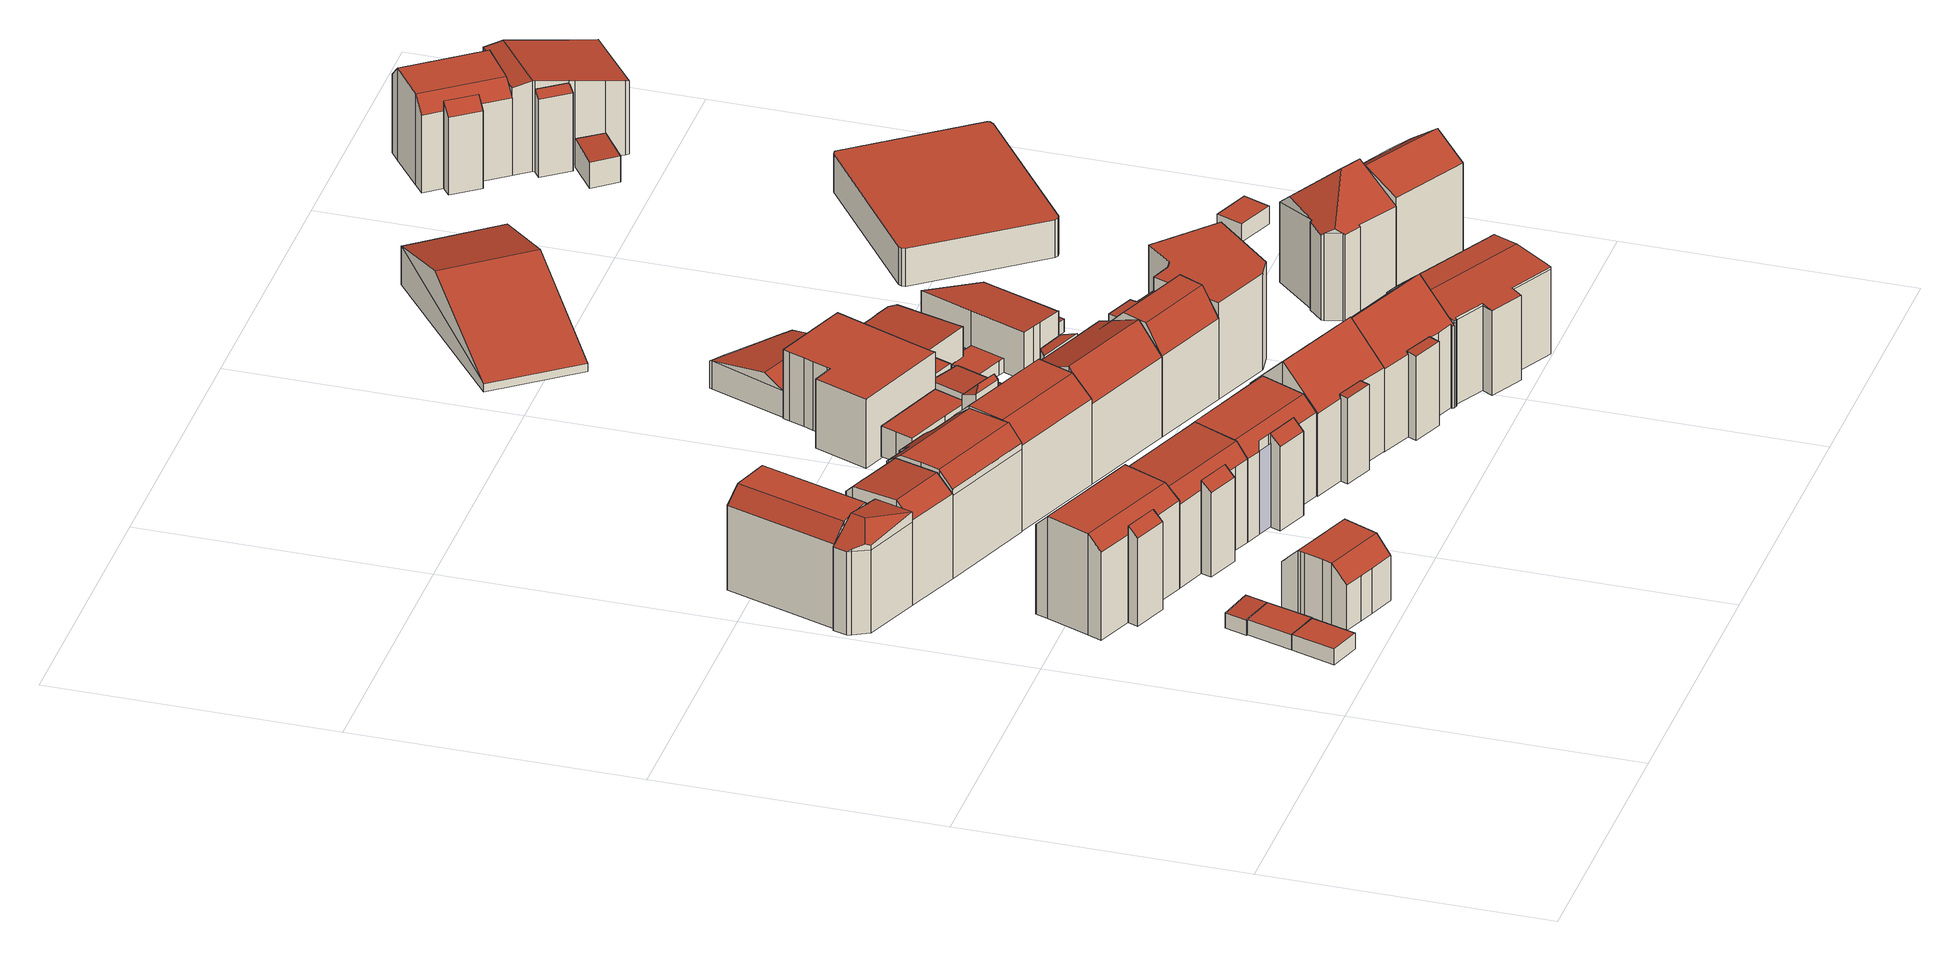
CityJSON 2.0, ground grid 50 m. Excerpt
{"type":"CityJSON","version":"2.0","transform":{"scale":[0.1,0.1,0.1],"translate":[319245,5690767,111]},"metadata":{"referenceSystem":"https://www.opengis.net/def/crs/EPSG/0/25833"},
"CityObjects":{
"building1":{"type":"Building","attributes":{"Dachtyp_tdc":"tdcPolyFlatRoof","Gemeindeschluessel":14713000,"Dachneigung":0,"QualitaetDacherkennung":80,"Geometrietyp2DReferenz":"3000","function":"31001_2463","roofType":"1000","measuredHeight":2.97},"geometry":[{"type":"MultiSurface","lod":"2","boundaries":[[[0,1,2,3]],[[1,4,5,2]],[[4,6,7,5]],[[6,8,9,7]],[[8,0,3,9]],[[8,6,4,1,0]],[[3,2,5,7,9]]],"semantics":{"surfaces":[{"type":"WallSurface"},{"type":"RoofSurface"},{"type":"GroundSurface"}],"values":[0,0,0,0,0,1,2]}}]},
"building2":{"type":"Building","attributes":{"Dachtyp_tdc":"tdcPolyFlatRoof","Gemeindeschluessel":14713000,"Dachneigung":2.7,"QualitaetDacherkennung":81,"Geometrietyp2DReferenz":"3000","function":"31001_2463","roofType":"2100","measuredHeight":3.07},"geometry":[{"type":"MultiSurface","lod":"2","boundaries":[[[10,11,12,13]],[[11,14,7,12]],[[14,15,5,7]],[[15,10,13,5]],[[15,14,11,10]],[[13,12,7,5]]],"semantics":{"surfaces":[{"type":"WallSurface"},{"type":"RoofSurface"},{"type":"GroundSurface"}],"values":[0,0,0,0,1,2]}}]},
"building3":{"type":"Building","attributes":{"Dachtyp_tdc":"tdcPolyFlatRoof","Gemeindeschluessel":14713000,"Dachneigung":4.13,"QualitaetDacherkennung":65,"Geometrietyp2DReferenz":"3000","function":"31001_2463","roofType":"2100","measuredHeight":3.17},"geometry":[{"type":"MultiSurface","lod":"2","boundaries":[[[11,16,17,18]],[[16,19,20,17]],[[19,21,22,20]],[[21,11,18,22]],[[21,19,16,11]],[[18,17,20,22]]],"semantics":{"surfaces":[{"type":"WallSurface"},{"type":"RoofSurface"},{"type":"GroundSurface"}],"values":[0,0,0,0,1,2]}}]},
"building4":{"type":"Building","attributes":{"Dachtyp_tdc":"tdcCutGableRoof","Gemeindeschluessel":14713000,"Dachneigung":1.66,"QualitaetDacherkennung":71,"Geometrietyp2DReferenz":"3000","function":"31001_9998","roofType":"9999","measuredHeight":11.65},"geometry":[{"type":"MultiSurface","lod":"2","boundaries":[[[23,24,25,26]],[[24,27,28,25]],[[27,29,30,28]],[[29,31,32,30]],[[31,33,34,32]],[[33,35,36,34]],[[35,37,38,36]],[[37,39,40,38]],[[39,41,42,40]],[[41,43,44,42]],[[43,45,46,44]],[[45,47,48,46]],[[47,49,50,48]],[[49,51,52,50]],[[51,53,54,52]],[[53,23,26,54]],[[37,35,33,31,29,27,24]],[[49,47,45,43,41,39]],[[24,23,53,51,49,39,37]],[[26,25,28,30,32,34,36,38,40,42,44,46,48,50,52,54]]],"semantics":{"surfaces":[{"type":"WallSurface"},{"type":"RoofSurface"},{"type":"GroundSurface"}],"values":[0,0,0,0,0,0,0,0,0,0,0,0,0,0,0,0,1,1,1,2]}}]},
"building5":{"type":"Building","attributes":{"Gemeindeschluessel":14713000,"Geometrietyp2DReferenz":"3000","function":"31001_9998","roofType":"9999"},"children":["building5-1","building5-2"]},
"building5-1":{"type":"BuildingPart","attributes":{"Dachtyp_tdc":"tdcPolyFlatRoof","Dachneigung":41.22,"QualitaetDacherkennung":56,"Geometrietyp2DReferenz":"3000","roofType":"2100","measuredHeight":17.89},"parents":["building5"],"geometry":[{"type":"MultiSurface","lod":"2","boundaries":[[[55,56,57,58,59]],[[56,60,61,57]],[[60,62,63,61]],[[62,64,65,66,63]],[[62,60,56,55,64]],[[66,58,57,61,63]],[[55,59,65,64]],[[59,58,66,65]]],"semantics":{"surfaces":[{"type":"WallSurface"},{"type":"RoofSurface"},{"type":"GroundSurface"},{"type":"ClosureSurface"}],"values":[0,0,0,0,1,2,0,3]}}]},
"building5-2":{"type":"BuildingPart","attributes":{"Dachtyp_tdc":"tdcCutGableRoof","Dachneigung":2.06,"QualitaetDacherkennung":86,"Geometrietyp2DReferenz":"3000","roofType":"9999","measuredHeight":18.97},"parents":["building5"],"geometry":[{"type":"MultiSurface","lod":"2","boundaries":[[[67,68,69,70]],[[68,71,72,69]],[[71,73,74,72]],[[73,75,76,74]],[[75,77,57,76]],[[77,59,58,57]],[[65,78,79,66]],[[78,80,81,79]],[[80,82,83,81]],[[82,67,70,83]],[[71,68,67,82]],[[80,78,65,59,77,75,73]],[[82,80,73,71]],[[70,69,72,74,76,57,58,66,79,81,83]],[[66,58,59,65]]],"semantics":{"surfaces":[{"type":"WallSurface"},{"type":"RoofSurface"},{"type":"GroundSurface"},{"type":"ClosureSurface"}],"values":[0,0,0,0,0,0,0,0,0,0,1,1,1,2,3]}}]},
"building6":{"type":"Building","attributes":{"Gemeindeschluessel":14713000,"Geometrietyp2DReferenz":"3000","function":"31001_9998","roofType":"9999"},"children":["building6-1","building6-2","building6-3"]},
"building6-1":{"type":"BuildingPart","attributes":{"Dachtyp_tdc":"tdcCutGableRoof","Dachneigung":0.763,"QualitaetDacherkennung":76,"Geometrietyp2DReferenz":"3000","roofType":"9999","measuredHeight":18.27},"parents":["building6"],"geometry":[{"type":"MultiSurface","lod":"2","boundaries":[[[84,85,86,87,88]],[[85,89,90,86]],[[89,91,92,90]],[[91,93,94,92]],[[93,95,96,94]],[[95,97,98,96]],[[97,99,100,98]],[[99,101,102,100]],[[101,103,104,102]],[[103,105,106,104]],[[89,85,84,107,108]],[[109,110,111,112,105,103,101,99,97,95,93,91]],[[108,113,114,109,91,89]],[[87,86,90,92,94,96,98,100,102,104,106,115,116,117,118]],[[116,115,112,111,119]],[[115,106,105,112]],[[120,110,109]],[[117,116,119,121]],[[121,119,111,110,120]],[[122,113,108]],[[114,120,109]],[[118,117,121,123]],[[123,121,120,114,113,122]],[[107,122,108]],[[118,123,88,87]],[[84,88,123,122,107]]],"semantics":{"surfaces":[{"type":"WallSurface"},{"type":"RoofSurface"},{"type":"GroundSurface"},{"type":"ClosureSurface"}],"values":[0,0,0,0,0,0,0,0,0,0,1,1,1,2,3,3,0,3,3,0,0,3,3,0,3,3]}}]},
"building6-2":{"type":"BuildingPart","attributes":{"Dachtyp_tdc":"tdcFreeFormRoof","Dachneigung":10.13,"QualitaetDacherkennung":25,"Geometrietyp2DReferenz":"3000","roofType":"5000","measuredHeight":18.63},"parents":["building6"],"geometry":[{"type":"MultiSurface","lod":"2","boundaries":[[[124,125,126,127,128]],[[129,130,131,132,87,118,117,116,133,134]],[[128,135,130,129]],[[135,136,131,130]],[[136,137,132,131]],[[137,88,87,132]],[[124,128,129,134]],[[126,138,139,127]],[[140,110,120,114,141,138,126,142,143]],[[141,113,122,107,144,137,136,145,139,138]],[[128,127,139,145,135]],[[135,145,136]],[[137,144,84,88]],[[116,117,121,119]],[[117,118,123,121]],[[118,87,88,123]],[[134,133,146,124]],[[133,116,119,146]],[[84,144,107]],[[113,141,114]],[[111,110,140]],[[121,120,110,111,119]],[[123,122,113,114,120,121]],[[88,84,107,122,123]],[[126,125,142]],[[142,125,124,146,143]],[[143,146,119,111,140]]],"semantics":{"surfaces":[{"type":"WallSurface"},{"type":"GroundSurface"},{"type":"RoofSurface"},{"type":"ClosureSurface"}],"values":[0,1,0,0,0,0,0,2,2,2,0,0,0,3,3,3,3,3,0,0,0,3,3,3,0,3,3]}}]},
"building6-3":{"type":"BuildingPart","attributes":{"Dachtyp_tdc":"tdcCutGableRoof","Dachneigung":2.5,"QualitaetDacherkennung":68,"Geometrietyp2DReferenz":"3000","roofType":"9999","measuredHeight":18.42},"parents":["building6"],"geometry":[{"type":"MultiSurface","lod":"2","boundaries":[[[147,125,124,134,148]],[[149,150,151,106,105]],[[150,152,153,151]],[[152,154,155,153]],[[154,156,157,155]],[[156,158,159,157]],[[158,160,161,159]],[[160,162,163,161]],[[162,147,148,163]],[[164,142,125,147,162]],[[160,158,156,154,152,150,149,165]],[[162,160,165,164]],[[148,134,133,116,115,106,151,153,155,157,159,161,163]],[[143,142,164]],[[133,134,124,146]],[[146,124,125,142,143]],[[165,112,111,140,143,164]],[[112,115,116,119,111]],[[133,146,119,116]],[[140,111,119,146,143]],[[149,105,112,165]],[[115,112,105,106]]],"semantics":{"surfaces":[{"type":"WallSurface"},{"type":"RoofSurface"},{"type":"GroundSurface"},{"type":"ClosureSurface"}],"values":[0,0,0,0,0,0,0,0,0,1,1,1,2,0,3,3,0,3,3,3,0,3]}}]},
"building7":{"type":"Building","attributes":{"Gemeindeschluessel":14713000,"Geometrietyp2DReferenz":"3000","function":"31001_9998","roofType":"9999"},"children":["building7-1","building7-2"]},
"building7-1":{"type":"BuildingPart","attributes":{"Dachtyp_tdc":"tdcPolyFlatRoof","Dachneigung":41.83,"QualitaetDacherkennung":56,"Geometrietyp2DReferenz":"3000","roofType":"2100","measuredHeight":17.26},"parents":["building7"],"geometry":[{"type":"MultiSurface","lod":"2","boundaries":[[[166,167,168,169]],[[167,170,168]],[[171,172,173,174,175]],[[172,166,169,173]],[[172,171,167,166]],[[169,168,174,173]],[[175,170,167,171]],[[175,174,168,170]]],"semantics":{"surfaces":[{"type":"WallSurface"},{"type":"RoofSurface"},{"type":"GroundSurface"},{"type":"ClosureSurface"}],"values":[0,0,0,0,1,2,0,3]}}]},
"building7-2":{"type":"BuildingPart","attributes":{"Dachtyp_tdc":"tdcCutGableRoof","Dachneigung":2.6,"QualitaetDacherkennung":75,"Geometrietyp2DReferenz":"3000","roofType":"9999","measuredHeight":18.34},"parents":["building7"],"geometry":[{"type":"MultiSurface","lod":"2","boundaries":[[[176,177,178,69]],[[177,179,180,178]],[[179,181,182,180]],[[181,183,184,182]],[[183,185,186,184]],[[185,175,174,186]],[[170,187,76,168]],[[187,188,189,76]],[[188,190,191,189]],[[190,176,69,191]],[[179,177,176,190]],[[188,187,170,175,185,183,181]],[[190,188,181,179]],[[69,178,180,182,184,186,174,168,76,189,191]],[[170,168,174,175]]],"semantics":{"surfaces":[{"type":"WallSurface"},{"type":"RoofSurface"},{"type":"GroundSurface"},{"type":"ClosureSurface"}],"values":[0,0,0,0,0,0,0,0,0,0,1,1,1,2,3]}}]},
"building8":{"type":"Building","attributes":{"Dachtyp_tdc":"tdcFreeFormRoof","Gemeindeschluessel":14713000,"Dachneigung":2.08,"QualitaetDacherkennung":80,"Geometrietyp2DReferenz":"3000","function":"31001_9998","roofType":"5000","measuredHeight":19.2},"geometry":[{"type":"MultiSurface","lod":"2","boundaries":[[[192,193,194,195]],[[193,196,159,194]],[[196,197,198,159]],[[197,199,200,198]],[[199,201,202,200]],[[201,203,204,202]],[[203,205,206,204]],[[205,207,208,206]],[[207,209,210,208]],[[209,211,148,210]],[[211,192,195,148]],[[212,213,203,201,214,215,216,217,218]],[[219,220,221,222]],[[217,223,222,221,218]],[[192,222,223,193]],[[193,223,217,216,196]],[[211,219,222,192]],[[209,220,219,211]],[[207,212,218,221,220,209]],[[196,216,215,197]],[[197,215,214,199]],[[199,214,201]],[[205,213,212,207]],[[203,213,205]],[[195,194,159,198,200,202,204,206,208,210,148]]],"semantics":{"surfaces":[{"type":"WallSurface"},{"type":"RoofSurface"},{"type":"GroundSurface"}],"values":[0,0,0,0,0,0,0,0,0,0,0,1,1,1,0,0,0,0,0,0,0,0,0,0,2]}}]},
"building9":{"type":"Building","attributes":{"Gemeindeschluessel":14713000,"Geometrietyp2DReferenz":"3000","function":"31001_9998","roofType":"9999"},"children":["building9-1","building9-2"]},
"building9-1":{"type":"BuildingPart","attributes":{"Dachtyp_tdc":"tdcCutGableRoof","Dachneigung":2.25,"QualitaetDacherkennung":79,"Geometrietyp2DReferenz":"3000","roofType":"9999","measuredHeight":18.27},"parents":["building9"],"geometry":[{"type":"MultiSurface","lod":"2","boundaries":[[[177,224,225,178]],[[224,226,227,225]],[[226,228,229,227]],[[228,230,231,229]],[[230,232,233,231]],[[232,234,235,233]],[[236,237,238]],[[237,183,184,238]],[[183,239,240,184]],[[239,241,242,240]],[[241,177,178,242]],[[226,224,177,241]],[[239,183,237,236,234,232,230,228]],[[241,239,228,226]],[[178,225,227,229,231,233,235,238,184,240,242]],[[236,238,235,234]]],"semantics":{"surfaces":[{"type":"WallSurface"},{"type":"RoofSurface"},{"type":"GroundSurface"},{"type":"ClosureSurface"}],"values":[0,0,0,0,0,0,0,0,0,0,0,1,1,1,2,3]}}]},
"building9-2":{"type":"BuildingPart","attributes":{"Dachtyp_tdc":"tdcPolyFlatRoof","Dachneigung":42.01,"QualitaetDacherkennung":53,"Geometrietyp2DReferenz":"3000","roofType":"2100","measuredHeight":17.34},"parents":["building9"],"geometry":[{"type":"MultiSurface","lod":"2","boundaries":[[[243,244,245,235,234]],[[244,246,247,245]],[[246,248,249,247]],[[248,250,238,249]],[[250,236,238]],[[248,246,244,243,250]],[[235,245,247,249,238]],[[234,236,250,243]],[[234,235,238,236]]],"semantics":{"surfaces":[{"type":"WallSurface"},{"type":"RoofSurface"},{"type":"GroundSurface"},{"type":"ClosureSurface"}],"values":[0,0,0,0,0,1,2,0,3]}}]},
"building10":{"type":"Building","attributes":{"Gemeindeschluessel":14713000,"Geometrietyp2DReferenz":"3000","function":"31001_9998","roofType":"9999"},"children":["building10-1","building10-2"]},
"building10-1":{"type":"BuildingPart","attributes":{"Dachtyp_tdc":"tdcHipAndGableRoof","Dachneigung":44.58,"QualitaetDacherkennung":36,"Geometrietyp2DReferenz":"3000","roofType":"5000","measuredHeight":17.74},"parents":["building10"],"geometry":[{"type":"MultiSurface","lod":"2","boundaries":[[[251,252,253,254,255]],[[252,256,257,253]],[[256,258,259,260,257]],[[252,251,261]],[[258,256,262]],[[251,258,262,261]],[[256,252,261,262]],[[260,254,253,257]],[[251,255,259,258]],[[255,254,260,259]]],"semantics":{"surfaces":[{"type":"WallSurface"},{"type":"RoofSurface"},{"type":"GroundSurface"},{"type":"ClosureSurface"}],"values":[0,0,0,1,0,1,1,2,0,3]}}]},
"building10-2":{"type":"BuildingPart","attributes":{"Dachtyp_tdc":"tdcCutGableRoof","Dachneigung":0.103,"QualitaetDacherkennung":85,"Geometrietyp2DReferenz":"3000","roofType":"9999","measuredHeight":19.18},"parents":["building10"],"geometry":[{"type":"MultiSurface","lod":"2","boundaries":[[[263,264,265,266]],[[264,267,268,265]],[[267,269,270,268]],[[269,271,272,270]],[[271,273,274,272]],[[273,255,254,274]],[[259,275,276,260]],[[275,277,278,276]],[[277,279,280,278]],[[279,281,282,280]],[[281,263,266,282]],[[267,264,263,281]],[[279,277,275,259,255,273,271,269]],[[281,279,269,267]],[[266,265,268,270,272,274,254,260,276,278,280,282]],[[260,254,255,259]]],"semantics":{"surfaces":[{"type":"WallSurface"},{"type":"RoofSurface"},{"type":"GroundSurface"},{"type":"ClosureSurface"}],"values":[0,0,0,0,0,0,0,0,0,0,0,1,1,1,2,3]}}]},
"building11":{"type":"Building","attributes":{"Gemeindeschluessel":14713000,"Geometrietyp2DReferenz":"3000","function":"31001_9998","roofType":"9999"},"children":["building11-1","building11-2"]},
"building11-1":{"type":"BuildingPart","attributes":{"Dachtyp_tdc":"tdcPolyFlatRoof","Dachneigung":4.27,"QualitaetDacherkennung":62,"Geometrietyp2DReferenz":"3000","roofType":"2100","measuredHeight":15.93},"parents":["building11"],"geometry":[{"type":"MultiSurface","lod":"2","boundaries":[[[283,284,285,286,287]],[[284,288,289,285]],[[288,290,291,292,289]],[[290,288,284,283,293]],[[294,286,285,289,292]],[[283,287,295,293]],[[287,286,294,295]],[[295,291,290,293]],[[295,294,292,291]]],"semantics":{"surfaces":[{"type":"WallSurface"},{"type":"RoofSurface"},{"type":"GroundSurface"},{"type":"ClosureSurface"}],"values":[0,0,0,1,2,0,3,0,3]}}]},
"building11-2":{"type":"BuildingPart","attributes":{"Dachtyp_tdc":"tdcGableRoof","Dachneigung":44.98,"QualitaetDacherkennung":72,"Geometrietyp2DReferenz":"3000","roofType":"3100","measuredHeight":22.33},"parents":["building11"],"geometry":[{"type":"MultiSurface","lod":"2","boundaries":[[[291,296,297,292]],[[296,298,231,297]],[[298,299,300,231]],[[299,301,225,300]],[[301,302,303,225]],[[302,304,305,303]],[[304,306,307,305]],[[306,308,309,307]],[[308,310,311,309]],[[310,312,313,311]],[[312,314,315,313]],[[314,316,317,315]],[[316,318,319,317]],[[318,320,321,319]],[[320,322,323,321]],[[322,287,286,323]],[[320,318,316,314,312,310,308,306,304,302,301,299]],[[299,298,296,291,295,287,322,320]],[[294,292,297,231,300,225,303,305,307,309,311,313,315,317,319,321,323,286]],[[291,292,294,295]],[[294,286,287,295]]],"semantics":{"surfaces":[{"type":"WallSurface"},{"type":"RoofSurface"},{"type":"GroundSurface"},{"type":"ClosureSurface"}],"values":[0,0,0,0,0,0,0,0,0,0,0,0,0,0,0,0,1,1,2,3,3]}}]},
"building12":{"type":"Building","attributes":{"Gemeindeschluessel":14713000,"Geometrietyp2DReferenz":"3000","function":"31001_9998","roofType":"9999"},"children":["building12-1","building12-2"]},
"building12-1":{"type":"BuildingPart","attributes":{"Dachtyp_tdc":"tdcPolyFlatRoof","Dachneigung":4.76,"QualitaetDacherkennung":65,"Geometrietyp2DReferenz":"3000","roofType":"2100","measuredHeight":17.21},"parents":["building12"],"geometry":[{"type":"MultiSurface","lod":"2","boundaries":[[[324,325,326,327]],[[325,328,326]],[[329,330,331,332,333]],[[330,324,327,331]],[[330,329,325,324]],[[327,326,332,331]],[[329,333,328,325]],[[333,332,326,328]]],"semantics":{"surfaces":[{"type":"WallSurface"},{"type":"RoofSurface"},{"type":"GroundSurface"},{"type":"ClosureSurface"}],"values":[0,0,0,0,1,2,0,3]}}]},
"building12-2":{"type":"BuildingPart","attributes":{"Dachtyp_tdc":"tdcGableRoof","Dachneigung":22.46,"QualitaetDacherkennung":47,"Geometrietyp2DReferenz":"3000","roofType":"3100","measuredHeight":20.11},"parents":["building12"],"geometry":[{"type":"MultiSurface","lod":"2","boundaries":[[[334,335,278,336]],[[335,337,338,278]],[[337,333,332,338]],[[328,339,340,326]],[[339,341,342,340]],[[341,343,344,342]],[[343,345,266,344]],[[345,334,336,266]],[[341,339,328,333,337,335,334]],[[334,345,343,341]],[[336,278,338,332,326,340,342,344,266]],[[326,332,333,328]]],"semantics":{"surfaces":[{"type":"WallSurface"},{"type":"RoofSurface"},{"type":"GroundSurface"},{"type":"ClosureSurface"}],"values":[0,0,0,0,0,0,0,0,1,1,2,3]}}]},
"building13":{"type":"Building","attributes":{"Gemeindeschluessel":14713000,"Dachneigung":90,"Dachorientierung":0,"MittlereTraufHoehe":117.64,"QualitaetDacherkennung":69,"ObjektHoehe":5.65,"BodenHoehe":111.99,"Geometrietyp2DReferenz":"3000","AbsoluteHoehe":117.64,"Dachflaeche":87.06,"function":"31001_9998","roofType":"1000","measuredHeight":5.65,"storeysAboveGround":2},"geometry":[{"type":"MultiSurface","lod":"2","boundaries":[[[346,347,348,349]],[[347,350,351,348]],[[350,352,353,351]],[[352,354,355,353]],[[354,356,357,355]],[[356,346,349,357]],[[356,354,352,350,347,346]],[[349,348,351,353,355,357]]],"semantics":{"surfaces":[{"type":"WallSurface"},{"type":"RoofSurface"},{"type":"GroundSurface"}],"values":[0,0,0,0,0,0,1,2]}}]},
"building14":{"type":"Building","attributes":{"Dachtyp_tdc":"tdcPolyFlatRoof","Gemeindeschluessel":14713000,"Dachneigung":0,"QualitaetDacherkennung":31,"Geometrietyp2DReferenz":"3000","function":"31001_9998","roofType":"1000","measuredHeight":12.69},"geometry":[{"type":"MultiSurface","lod":"2","boundaries":[[[358,359,360,361]],[[359,362,363,360]],[[362,364,365,363]],[[364,366,367,365]],[[366,368,369,367]],[[368,370,371,369]],[[370,372,373,371]],[[372,374,375,373]],[[374,376,377,375]],[[376,378,379,377]],[[378,380,381,379]],[[380,358,361,381]],[[380,378,376,374,372,370,368,366,364,362,359,358]],[[361,360,363,365,367,369,371,373,375,377,379,381]]],"semantics":{"surfaces":[{"type":"WallSurface"},{"type":"RoofSurface"},{"type":"GroundSurface"}],"values":[0,0,0,0,0,0,0,0,0,0,0,0,1,2]}}]},
"building15":{"type":"Building","attributes":{"Dachtyp_tdc":"tdcPolyFlatRoof","Gemeindeschluessel":14713000,"Dachneigung":4.13,"QualitaetDacherkennung":78,"Geometrietyp2DReferenz":"3000","function":"31001_9998","roofType":"2100","measuredHeight":6.77},"geometry":[{"type":"MultiSurface","lod":"2","boundaries":[[[382,383,384,385]],[[383,386,387,384]],[[386,388,389,387]],[[388,390,349,389]],[[390,391,392,349]],[[391,393,394,392]],[[393,395,396,394]],[[395,397,398,396]],[[397,382,385,398]],[[397,395,393,391,390,388,386,383,382]],[[385,384,387,389,349,392,394,396,398]]],"semantics":{"surfaces":[{"type":"WallSurface"},{"type":"RoofSurface"},{"type":"GroundSurface"}],"values":[0,0,0,0,0,0,0,0,0,1,2]}}]},
"building16":{"type":"Building","attributes":{"Gemeindeschluessel":14713000,"Geometrietyp2DReferenz":"3000","function":"31001_9998","roofType":"9999"},"children":["building16-1","building16-2"]},
"building16-1":{"type":"BuildingPart","attributes":{"Dachtyp_tdc":"tdcPolyFlatRoof","Dachneigung":6.54,"QualitaetDacherkennung":75,"Geometrietyp2DReferenz":"3000","roofType":"2100","measuredHeight":15.66},"parents":["building16"],"geometry":[{"type":"MultiSurface","lod":"2","boundaries":[[[399,400,401,402,403]],[[400,404,405,401]],[[404,406,407,408,405]],[[409,406,404,400,399]],[[402,401,405,408,410]],[[411,407,406,409]],[[411,410,408,407]],[[403,411,409,399]],[[403,402,410,411]]],"semantics":{"surfaces":[{"type":"WallSurface"},{"type":"RoofSurface"},{"type":"GroundSurface"},{"type":"ClosureSurface"}],"values":[0,0,0,1,2,0,3,0,3]}}]},
"building16-2":{"type":"BuildingPart","attributes":{"Dachtyp_tdc":"tdcGableRoof","Dachneigung":44,"QualitaetDacherkennung":69,"Geometrietyp2DReferenz":"3000","roofType":"3100","measuredHeight":21.89},"parents":["building16"],"geometry":[{"type":"MultiSurface","lod":"2","boundaries":[[[412,413,414,415]],[[413,403,402,414]],[[407,416,417,408]],[[416,418,419,417]],[[418,420,421,419]],[[420,422,423,421]],[[422,424,425,423]],[[424,426,427,425]],[[426,428,429,427]],[[428,412,415,429]],[[424,422,420,418]],[[418,416,407,411,403,413,412,428,426,424]],[[415,414,402,410,408,417,419,421,423,425,427,429]],[[410,402,403,411]],[[407,408,410,411]]],"semantics":{"surfaces":[{"type":"WallSurface"},{"type":"RoofSurface"},{"type":"GroundSurface"},{"type":"ClosureSurface"}],"values":[0,0,0,0,0,0,0,0,0,0,1,1,2,3,3]}}]},
"building17":{"type":"Building","attributes":{"Dachtyp_tdc":"tdcPolyFlatRoof","Gemeindeschluessel":14713000,"Dachneigung":0,"QualitaetDacherkennung":57,"Geometrietyp2DReferenz":"3000","function":"31001_9998","roofType":"1000","measuredHeight":7.26},"geometry":[{"type":"MultiSurface","lod":"2","boundaries":[[[430,431,432,433]],[[431,434,435,432]],[[434,436,437,435]],[[436,430,433,437]],[[436,434,431,430]],[[433,432,435,437]]],"semantics":{"surfaces":[{"type":"WallSurface"},{"type":"RoofSurface"},{"type":"GroundSurface"}],"values":[0,0,0,0,1,2]}}]},
"building18":{"type":"Building","attributes":{"Gemeindeschluessel":14713000,"Geometrietyp2DReferenz":"3000","function":"31001_9998","roofType":"9999"},"children":["building18-1","building18-2"]},
"building18-1":{"type":"BuildingPart","attributes":{"Dachtyp_tdc":"tdcPolyFlatRoof","Dachneigung":2.99,"QualitaetDacherkennung":50,"Geometrietyp2DReferenz":"3000","roofType":"2100","measuredHeight":15.33},"parents":["building18"],"geometry":[{"type":"MultiSurface","lod":"2","boundaries":[[[438,439,440,441]],[[439,442,443,440]],[[442,444,445,443]],[[444,446,447,445]],[[446,448,449,450,447]],[[451,438,441,452,453]],[[451,448,446,444,442,439,438]],[[441,440,443,445,447,450,452]],[[453,449,448,451]],[[452,450,449,453]]],"semantics":{"surfaces":[{"type":"WallSurface"},{"type":"RoofSurface"},{"type":"GroundSurface"},{"type":"ClosureSurface"}],"values":[0,0,0,0,0,0,1,2,0,3]}}]},
"building18-2":{"type":"BuildingPart","attributes":{"Dachtyp_tdc":"tdcCutGableRoof","Dachneigung":46.2,"QualitaetDacherkennung":68,"Geometrietyp2DReferenz":"3000","roofType":"9999","measuredHeight":20.23},"parents":["building18"],"geometry":[{"type":"MultiSurface","lod":"2","boundaries":[[[449,454,455,450]],[[454,456,344,455]],[[456,457,340,344]],[[449,453,457,458,459]],[[454,449,459,460]],[[456,454,460,461]],[[457,456,461,458]],[[460,459,458,461]],[[340,452,450,455,344]],[[452,340,457,453]],[[450,452,453,449]]],"semantics":{"surfaces":[{"type":"WallSurface"},{"type":"RoofSurface"},{"type":"GroundSurface"},{"type":"ClosureSurface"}],"values":[0,0,0,1,0,1,0,1,2,0,3]}}]},
"building19":{"type":"Building","attributes":{"Dachtyp_tdc":"tdcFreeFormRoof","Gemeindeschluessel":14713000,"Dachneigung":10.26,"QualitaetDacherkennung":34,"Geometrietyp2DReferenz":"3000","function":"31001_9998","roofType":"5000","measuredHeight":6.92},"geometry":[{"type":"MultiSurface","lod":"2","boundaries":[[[462,463,464,465]],[[463,466,467,464]],[[466,468,469,467]],[[468,470,471,469]],[[470,472,473,471]],[[472,474,475,473]],[[474,476,477,475]],[[476,478,479,477]],[[478,462,465,479]],[[480,478,476,474,472,470,468,466,481]],[[462,480,481,463]],[[462,478,480]],[[466,463,481]],[[465,464,467,469,471,473,475,477,479]]],"semantics":{"surfaces":[{"type":"WallSurface"},{"type":"RoofSurface"},{"type":"GroundSurface"}],"values":[0,0,0,0,0,0,0,0,0,1,1,0,0,2]}}]},
"building20":{"type":"Building","attributes":{"Dachtyp_tdc":"tdcPolyFlatRoof","Gemeindeschluessel":14713000,"Dachneigung":3.61,"QualitaetDacherkennung":78,"Geometrietyp2DReferenz":"3000","function":"31001_9998","roofType":"2100","measuredHeight":8.16},"geometry":[{"type":"MultiSurface","lod":"2","boundaries":[[[482,483,484,485]],[[483,486,487,484]],[[486,488,377,487]],[[488,489,375,377]],[[489,490,491,375]],[[490,492,493,491]],[[492,494,495,493]],[[494,496,497,495]],[[496,482,485,497]],[[496,494,492,490,489,488,486,483,482]],[[485,484,487,377,375,491,493,495,497]]],"semantics":{"surfaces":[{"type":"WallSurface"},{"type":"RoofSurface"},{"type":"GroundSurface"}],"values":[0,0,0,0,0,0,0,0,0,1,2]}}]},
"building21":{"type":"Building","attributes":{"Gemeindeschluessel":14713000,"Dachorientierung":0,"MittlereTraufHoehe":114.4,"ObjektHoehe":2.62,"BodenHoehe":111.78,"Geometrietyp2DReferenz":"3000","BezugspunktDach":"2000","AbsoluteHoehe":114.4,"Dachflaeche":38.36,"function":"31001_9998","measuredHeight":2.62,"storeysAboveGround":1},"geometry":[{"type":"MultiSurface","lod":"2","boundaries":[[[498,499,500,501,502,503,504,505]],[[505,504,506,507]],[[504,503,508,506]],[[503,502,509,508]],[[502,501,510,509]],[[501,500,511,510]],[[500,499,512,511]],[[499,498,513,512]],[[498,505,507,513]],[[507,506,508,509,510,511,512,513]]],"semantics":{"surfaces":[{"type":"RoofSurface"},{"type":"WallSurface"},{"type":"GroundSurface"}],"values":[0,1,1,1,1,1,1,1,1,2]}}]},
"building22":{"type":"Building","attributes":{"Dachtyp_tdc":"tdcFreeFormRoof","Gemeindeschluessel":14713000,"Dachneigung":14.89,"QualitaetDacherkennung":53,"Geometrietyp2DReferenz":"3000","function":"31001_9998","roofType":"5000","measuredHeight":18.1},"geometry":[{"type":"MultiSurface","lod":"2","boundaries":[[[514,515,516,517]],[[515,518,519,516]],[[518,520,521,519]],[[520,522,523,521]],[[522,524,525,523]],[[524,526,527,525]],[[526,528,529,527]],[[528,530,531,529]],[[530,532,533,531]],[[532,534,535,533]],[[534,536,537,535]],[[536,538,539,537]],[[538,514,517,539]],[[540,541,542,543,544,545,546,547,548,549,520,518]],[[550,551,552,553]],[[554,553,552,544,543]],[[536,554,543,542,538]],[[534,550,553,554,536]],[[532,551,550,534]],[[530,545,544,552,551,532]],[[520,549,522]],[[522,549,548,524]],[[524,548,547,526]],[[526,547,546,528]],[[528,546,545,530]],[[538,542,541,514]],[[514,541,540,515]],[[515,540,518]],[[517,516,519,521,523,525,527,529,531,533,535,537,539]]],"semantics":{"surfaces":[{"type":"WallSurface"},{"type":"RoofSurface"},{"type":"GroundSurface"}],"values":[0,0,0,0,0,0,0,0,0,0,0,0,0,1,1,1,0,0,0,0,0,0,0,0,0,0,0,0,2]}}]},
"building23":{"type":"Building","attributes":{"Gemeindeschluessel":14713000,"Dachneigung":90,"Dachorientierung":0,"MittlereTraufHoehe":114.14,"QualitaetDacherkennung":16,"ObjektHoehe":2.23,"BodenHoehe":111.91,"Geometrietyp2DReferenz":"3000","AbsoluteHoehe":114.14,"Dachflaeche":41.83,"function":"31001_9998","roofType":"1000","measuredHeight":2.23,"storeysAboveGround":1},"geometry":[{"type":"MultiSurface","lod":"2","boundaries":[[[555,556,557,558]],[[556,559,560,557]],[[559,561,562,560]],[[561,563,564,562]],[[563,555,558,564]],[[563,561,559,556,555]],[[558,557,560,562,564]]],"semantics":{"surfaces":[{"type":"WallSurface"},{"type":"RoofSurface"},{"type":"GroundSurface"}],"values":[0,0,0,0,0,1,2]}}]},
"building24":{"type":"Building","attributes":{"Dachtyp_tdc":"tdcPolyFlatRoof","Gemeindeschluessel":14713000,"Dachneigung":0,"QualitaetDacherkennung":52,"Geometrietyp2DReferenz":"3000","function":"31001_9998","roofType":"1000","measuredHeight":17.76},"geometry":[{"type":"MultiSurface","lod":"2","boundaries":[[[565,566,455,567]],[[566,568,447,455]],[[568,569,570,447]],[[569,571,572,570]],[[571,573,574,572]],[[573,575,576,574]],[[575,577,578,576]],[[577,565,567,578]],[[577,575,573,571,569,568,566,565]],[[567,455,447,570,572,574,576,578]]],"semantics":{"surfaces":[{"type":"WallSurface"},{"type":"RoofSurface"},{"type":"GroundSurface"}],"values":[0,0,0,0,0,0,0,0,1,2]}}]},
"building25":{"type":"Building","attributes":{"Dachtyp_tdc":"tdcFreeFormRoof","Gemeindeschluessel":14713000,"Dachneigung":36.11,"QualitaetDacherkennung":6,"Geometrietyp2DReferenz":"3000","function":"31001_9998","roofType":"5000","measuredHeight":3},"geometry":[{"type":"MultiSurface","lod":"2","boundaries":[[[579,580,497,485]],[[580,581,582,497]],[[581,583,584,582]],[[583,585,586,584]],[[585,579,485,586]],[[587,588,585,583]],[[589,587,583,581]],[[589,581,580]],[[588,587,589,580,579]],[[588,579,585]],[[485,497,582,584,586]]],"semantics":{"surfaces":[{"type":"WallSurface"},{"type":"RoofSurface"},{"type":"GroundSurface"}],"values":[0,0,0,0,0,1,1,1,1,1,2]}}]},
"building26":{"type":"Building","attributes":{"Dachtyp_tdc":"tdcPolyFlatRoof","Gemeindeschluessel":14713000,"Dachneigung":2.69,"QualitaetDacherkennung":80,"Geometrietyp2DReferenz":"3000","function":"31001_9998","roofType":"2100","measuredHeight":8.9},"geometry":[{"type":"MultiSurface","lod":"2","boundaries":[[[590,591,592,593]],[[591,594,595,592]],[[594,596,597,595]],[[596,598,599,597]],[[598,600,601,599]],[[600,602,603,601]],[[602,604,605,603]],[[604,606,607,605]],[[606,608,609,607]],[[608,590,593,609]],[[608,606,604,602,600,598,596,594,591,590]],[[593,592,595,597,599,601,603,605,607,609]]],"semantics":{"surfaces":[{"type":"WallSurface"},{"type":"RoofSurface"},{"type":"GroundSurface"}],"values":[0,0,0,0,0,0,0,0,0,0,1,2]}}]},
"building27":{"type":"Building","attributes":{"Gemeindeschluessel":14713000,"Dachneigung":90,"Dachorientierung":0,"MittlereTraufHoehe":114.38,"QualitaetDacherkennung":100,"ObjektHoehe":2.4,"BodenHoehe":111.98,"Geometrietyp2DReferenz":"3000","AbsoluteHoehe":114.38,"Dachflaeche":34.97,"function":"31001_9998","roofType":"1000","measuredHeight":2.4,"storeysAboveGround":1},"geometry":[{"type":"MultiSurface","lod":"2","boundaries":[[[610,611,612,613]],[[611,614,615,612]],[[614,616,617,615]],[[616,610,613,617]],[[616,614,611,610]],[[613,612,615,617]]],"semantics":{"surfaces":[{"type":"WallSurface"},{"type":"RoofSurface"},{"type":"GroundSurface"}],"values":[0,0,0,0,1,2]}}]},
"building28":{"type":"Building","attributes":{"Dachtyp_tdc":"tdcGableRoof","Gemeindeschluessel":14713000,"Dachneigung":24.11,"QualitaetDacherkennung":8,"Geometrietyp2DReferenz":"3000","function":"31001_9998","roofType":"3100","measuredHeight":10.66},"geometry":[{"type":"MultiSurface","lod":"2","boundaries":[[[618,619,620,621]],[[619,622,623,620]],[[622,624,625,623]],[[624,618,621,625]],[[622,619,626]],[[618,624,627]],[[619,618,627,626]],[[624,622,626,627]],[[621,620,623,625]]],"semantics":{"surfaces":[{"type":"WallSurface"},{"type":"RoofSurface"},{"type":"GroundSurface"}],"values":[0,0,0,0,0,0,1,1,2]}}]},
"building29":{"type":"Building","attributes":{"Dachtyp_tdc":"tdcFreeFormRoof","Gemeindeschluessel":14713000,"Dachneigung":42.33,"QualitaetDacherkennung":46,"Geometrietyp2DReferenz":"3000","function":"31001_9998","roofType":"5000","measuredHeight":22.45},"geometry":[{"type":"MultiSurface","lod":"2","boundaries":[[[628,629,630,631]],[[629,632,633,630]],[[632,634,635,633]],[[634,636,637,635]],[[636,638,639,637]],[[638,640,641,639]],[[640,642,643,641]],[[642,644,645,643]],[[644,646,647,645]],[[646,648,649,647]],[[648,650,651,649]],[[650,628,631,651]],[[652,653,632,629,628,650,654]],[[646,644,642,640,655,652,654,648]],[[655,638,636,634,653,652]],[[650,648,654]],[[634,632,653]],[[640,638,655]],[[631,630,633,635,637,639,641,643,645,647,649,651]]],"semantics":{"surfaces":[{"type":"WallSurface"},{"type":"RoofSurface"},{"type":"GroundSurface"}],"values":[0,0,0,0,0,0,0,0,0,0,0,0,1,1,1,0,0,0,2]}}]},
"building30":{"type":"Building","attributes":{"Dachtyp_tdc":"tdcGableRoof","Gemeindeschluessel":14713000,"Dachneigung":36.81,"QualitaetDacherkennung":78,"Geometrietyp2DReferenz":"3000","function":"31001_9998","roofType":"3100","measuredHeight":21.59},"geometry":[{"type":"MultiSurface","lod":"2","boundaries":[[[656,657,658,659]],[[657,660,661,658]],[[660,662,663,661]],[[662,664,665,663]],[[664,666,641,665]],[[666,667,668,641]],[[667,669,639,668]],[[669,670,671,639]],[[670,656,659,671]],[[667,666,664,662]],[[662,660,657,656,670,669,667]],[[659,658,661,663,665,641,668,639,671]]],"semantics":{"surfaces":[{"type":"WallSurface"},{"type":"RoofSurface"},{"type":"GroundSurface"}],"values":[0,0,0,0,0,0,0,0,0,1,1,2]}}]},
"building31":{"type":"Building","attributes":{"Dachtyp_tdc":"tdcPolyFlatRoof","Gemeindeschluessel":14713000,"Dachneigung":0,"QualitaetDacherkennung":81,"Geometrietyp2DReferenz":"3000","function":"31001_9998","roofType":"1000","measuredHeight":6.98},"geometry":[{"type":"MultiSurface","lod":"2","boundaries":[[[672,673,674,675]],[[673,676,677,674]],[[676,678,679,677]],[[678,680,681,679]],[[680,682,683,681]],[[682,684,685,683]],[[684,686,687,685]],[[686,688,689,687]],[[688,690,691,689]],[[690,692,693,691]],[[692,694,695,693]],[[694,672,675,695]],[[694,692,690,688,686,684,682,680,678,676,673,672]],[[675,674,677,679,681,683,685,687,689,691,693,695]]],"semantics":{"surfaces":[{"type":"WallSurface"},{"type":"RoofSurface"},{"type":"GroundSurface"}],"values":[0,0,0,0,0,0,0,0,0,0,0,0,1,2]}}]},
"building32":{"type":"Building","attributes":{"Dachtyp_tdc":"tdcPolyFlatRoof","Gemeindeschluessel":14713000,"Dachneigung":0,"QualitaetDacherkennung":83,"Geometrietyp2DReferenz":"3000","function":"31001_9998","roofType":"1000","measuredHeight":3.27},"geometry":[{"type":"MultiSurface","lod":"2","boundaries":[[[696,697,698,699]],[[697,700,701,698]],[[700,702,703,701]],[[702,696,699,703]],[[702,700,697,696]],[[699,698,701,703]]],"semantics":{"surfaces":[{"type":"WallSurface"},{"type":"RoofSurface"},{"type":"GroundSurface"}],"values":[0,0,0,0,1,2]}}]},
"building33":{"type":"Building","attributes":{"Dachtyp_tdc":"tdcPolyFlatRoof","Gemeindeschluessel":14713000,"Dachneigung":3.62,"QualitaetDacherkennung":45,"Geometrietyp2DReferenz":"3000","function":"31001_9998","roofType":"2100","measuredHeight":5.21},"geometry":[{"type":"MultiSurface","lod":"2","boundaries":[[[704,705,706,707]],[[708,709,705,704]],[[709,710,706,705]],[[710,711,707,706]],[[711,708,704,707]],[[711,710,709,708]]],"semantics":{"surfaces":[{"type":"GroundSurface"},{"type":"WallSurface"},{"type":"RoofSurface"}],"values":[0,1,1,1,1,2]}}]},
"building34":{"type":"Building","attributes":{"Gemeindeschluessel":14713000,"Geometrietyp2DReferenz":"3000","function":"31001_9998","roofType":"9999"},"children":["building34-1","building34-2"]},
"building34-1":{"type":"BuildingPart","attributes":{"Dachtyp_tdc":"tdcPolyFlatRoof","Dachneigung":42.91,"QualitaetDacherkennung":40,"Geometrietyp2DReferenz":"3000","roofType":"2100","measuredHeight":16.2},"parents":["building34"],"geometry":[{"type":"MultiSurface","lod":"2","boundaries":[[[712,713,714,715]],[[713,716,714]],[[717,718,719]],[[717,720,721,718]],[[720,712,715,721]],[[720,717,713,712]],[[715,714,718,721]],[[717,719,716,713]],[[719,718,714,716]]],"semantics":{"surfaces":[{"type":"WallSurface"},{"type":"RoofSurface"},{"type":"GroundSurface"},{"type":"ClosureSurface"}],"values":[0,0,0,0,0,1,2,0,3]}}]},
"building34-2":{"type":"BuildingPart","attributes":{"Dachtyp_tdc":"tdcCutGableRoof","Dachneigung":1.99,"QualitaetDacherkennung":85,"Geometrietyp2DReferenz":"3000","roofType":"9999","measuredHeight":17.08},"parents":["building34"],"geometry":[{"type":"MultiSurface","lod":"2","boundaries":[[[722,719,718,723]],[[716,724,725,714]],[[724,726,727,725]],[[726,728,729,727]],[[728,730,731,729]],[[730,732,733,731]],[[732,734,735,733]],[[734,736,737,735]],[[736,722,723,737]],[[726,724,716,719,722,736]],[[734,732,730,728]],[[736,734,728,726]],[[723,718,714,725,727,729,731,733,735,737]],[[714,718,719,716]]],"semantics":{"surfaces":[{"type":"WallSurface"},{"type":"RoofSurface"},{"type":"GroundSurface"},{"type":"ClosureSurface"}],"values":[0,0,0,0,0,0,0,0,0,1,1,1,2,3]}}]},
"building35":{"type":"Building","attributes":{"Gemeindeschluessel":14713000,"Geometrietyp2DReferenz":"3000","function":"31001_9998","roofType":"9999"},"children":["building35-1","building35-2"]},
"building35-1":{"type":"BuildingPart","attributes":{"Dachtyp_tdc":"tdcGableRoof","Dachneigung":11.36,"QualitaetDacherkennung":14,"Geometrietyp2DReferenz":"3000","roofType":"3100","measuredHeight":16.78},"parents":["building35"],"geometry":[{"type":"MultiSurface","lod":"2","boundaries":[[[738,739,740,741]],[[739,742,743,740]],[[742,744,745,746,743]],[[747,748,749]],[[747,750,751,748]],[[750,752,723,751]],[[752,753,733,723]],[[753,754,755,733]],[[754,756,757,755]],[[756,758,759,757]],[[758,738,741,759]],[[754,753,752,750]],[[750,747,760,744,742,739,738,758,756,754]],[[741,740,743,746,761,748,751,723,733,755,757,759]],[[762,745,744,760]],[[762,761,746,745]],[[749,762,760,747]],[[749,748,761,762]]],"semantics":{"surfaces":[{"type":"WallSurface"},{"type":"RoofSurface"},{"type":"GroundSurface"},{"type":"ClosureSurface"}],"values":[0,0,0,0,0,0,0,0,0,0,0,1,1,2,0,3,0,3]}}]},
"building35-2":{"type":"BuildingPart","attributes":{"Dachtyp_tdc":"tdcPolyFlatRoof","Dachneigung":23.6,"QualitaetDacherkennung":50,"Geometrietyp2DReferenz":"3000","roofType":"2100","measuredHeight":15.24},"parents":["building35"],"geometry":[{"type":"MultiSurface","lod":"2","boundaries":[[[763,749,748,764]],[[745,765,766,746]],[[765,763,764,766]],[[765,745,762,749,763]],[[764,748,761,746,766]],[[762,761,748,749]],[[745,746,761,762]]],"semantics":{"surfaces":[{"type":"WallSurface"},{"type":"RoofSurface"},{"type":"GroundSurface"},{"type":"ClosureSurface"}],"values":[0,0,0,1,2,3,3]}}]}
},
"vertices":[
[195,41,37],[139,59,37],[139,59,8],[195,41,8],[163,136,37],[163,136,8],[219,119,37],[219,119,8],[197,47,37],[197,47,8],
[187,217,36],[243,200,38],[243,200,8],[187,217,8],[219,119,38],[163,136,36],
[187,217,34],[187,217,7],[243,200,7],[199,256,34],[199,256,7],[255,239,38],[255,239,7],
[271,154,124],[272,158,124],[272,158,8],[271,154,8],[281,188,93],[281,188,8],[288,185,93],[288,185,8],[296,182,93],[296,182,8],[387,147,93],[387,147,8],[396,144,93],[396,144,8],[385,115,124],[385,115,8],[362,56,122],[362,56,8],[351,29,91],[351,29,8],[305,46,91],[305,46,8],[279,56,91],[279,56,8],[244,70,91],[244,70,8],[253,97,122],[253,97,8],[259,114,123],[259,114,8],[268,146,124],[268,146,8],
[229,384,186],[228,383,186],[228,383,8],[229,384,8],[229,384,170],[222,366,170],[222,366,8],[162,389,170],[162,389,8],[169,407,186],[169,407,170],[169,407,8],
[152,554,173],[338,482,172],[338,482,8],[152,554,8],[329,460,197],[329,460,8],[300,385,194],[300,385,8],[291,359,170],[291,359,8],[228,383,170],[105,432,170],[105,432,8],[115,457,194],[115,457,8],[144,532,197],[144,532,8],
[21,846,162],[85,1042,162],[85,1042,6],[21,846,6],[21,846,160],[112,1033,189],[112,1033,6],[177,1012,188],[177,1012,6],[206,1003,161],[206,1003,6],[185,940,161],[185,940,6],[191,938,156],[191,938,6],[177,897,156],[177,897,6],[172,899,161],[172,899,6],[163,871,161],[163,871,6],[163,870,161],[163,870,6],[26,845,167],[50,839,189],[116,823,188],[121,822,183],[145,816,161],[158,857,161],[64,836,189],[94,829,188],[158,857,6],[145,816,6],[116,823,6],[50,839,6],[145,816,160],[116,823,184],[116,823,160],[50,839,180],[50,839,160],
[124,749,160],[124,749,163],[124,749,179],[25,787,168],[25,787,160],[25,787,6],[11,815,6],[8,822,6],[16,847,6],[133,777,6],[124,749,6],[11,815,160],[8,822,160],[16,847,160],[63,808,193],[21,796,172],[145,816,179],[71,834,193],[129,766,179],[133,777,179],[21,846,164],[11,815,164],[133,777,160],
[219,711,163],[219,711,6],[163,870,173],[170,867,173],[170,867,6],[170,868,172],[170,868,6],[208,854,172],[208,854,6],[207,853,173],[207,853,6],[265,830,173],[265,830,6],[260,817,187],[260,817,6],[230,740,191],[230,740,6],[133,777,191],[158,857,187],
[338,321,163],[344,339,180],[344,339,8],[338,321,8],[344,339,162],[401,317,180],[394,299,163],[394,299,8],[401,317,8],[401,317,162],
[338,482,165],[503,418,165],[503,418,8],[494,394,191],[494,394,8],[463,316,187],[463,316,8],[455,296,162],[455,296,8],[427,307,162],[427,307,8],[291,359,162],[299,380,187],[299,380,8],[329,458,191],[329,458,8],
[229,736,159],[242,770,159],[242,770,6],[229,736,6],[265,830,159],[267,834,159],[267,834,6],[320,813,159],[320,813,6],[327,831,159],[327,831,6],[387,808,159],[387,808,6],[380,790,159],[380,790,6],[434,769,159],[434,769,6],[386,647,159],[386,647,6],[219,711,159],[434,769,174],[380,790,174],[320,813,174],[267,834,174],[265,830,177],[257,808,195],[424,744,195],[219,711,171],[386,647,171],[396,672,198],[229,736,198],[242,770,197],
[668,355,166],[668,355,8],[659,331,190],[659,331,8],[630,256,187],[630,256,8],[621,232,162],[621,232,8],[566,254,162],[566,254,8],[566,253,162],[566,253,8],[483,285,162],[483,285,161],[483,285,8],[465,319,187],[465,319,8],[494,395,190],[494,395,8],
[566,253,181],[559,235,163],[559,235,8],[503,257,163],[503,257,8],[510,275,181],[510,275,8],[483,285,181],
[496,756,177],[505,781,166],[505,781,7],[496,756,7],[496,756,165],[559,760,166],[559,760,7],[549,735,177],[549,735,165],[549,735,7],[516,757,185],[552,742,185],
[554,582,165],[386,647,165],[386,647,7],[554,582,7],[400,683,199],[400,683,7],[425,745,199],[425,745,7],[434,769,175],[434,769,7],[438,778,165],[438,778,7],[605,713,165],[605,713,7],[600,699,180],[600,699,7],[593,680,199],[593,680,7],[568,618,199],[568,618,7],
[726,191,167],[720,175,166],[720,175,8],[726,191,8],[726,191,164],[670,195,166],[670,195,8],[675,208,167],[675,208,161],[675,208,8],[677,211,167],[677,211,8],[677,211,165],
[620,230,160],[620,230,8],[621,232,163],[645,295,231],[645,295,8],[668,355,168],[772,314,167],[772,314,8],[774,317,164],[774,317,8],[781,314,164],[781,314,8],[779,311,167],[779,311,8],[791,307,167],[791,307,8],[792,309,164],[792,309,8],[798,307,164],[798,307,8],[799,304,166],[799,304,8],[832,291,166],[832,291,8],[806,231,231],[806,231,8],[780,168,163],[780,168,8],
[708,679,177],[715,654,179],[715,654,7],[708,679,7],[715,654,175],[636,685,179],[657,698,177],[657,698,7],[636,685,7],[636,685,175],
[571,625,208],[600,699,175],[571,625,7],[623,690,175],[623,690,7],[768,634,175],[768,634,7],[739,560,208],[739,560,7],[723,517,155],[723,517,7],[554,582,155],
[668,874,66],[645,815,66],[645,815,10],[668,874,10],[594,835,66],[594,835,10],[514,866,66],[514,866,10],[526,896,66],[526,896,10],[536,923,66],[536,923,10],
[499,937,134],[536,1031,134],[536,1031,7],[499,937,7],[573,1018,134],[573,1018,7],[575,1024,134],[575,1024,7],[585,1050,134],[585,1050,7],[592,1067,134],[592,1067,7],[602,1094,134],[602,1094,7],[607,1106,134],[607,1106,7],[739,1056,134],[739,1056,7],[688,927,134],[688,927,7],[671,883,134],[671,883,7],[668,874,134],[668,874,7],
[692,747,73],[684,745,73],[684,745,10],[692,747,10],[663,754,75],[663,754,10],[626,767,78],[626,767,10],[668,874,78],[671,883,78],[671,883,10],[720,864,74],[720,864,10],[735,859,73],[735,859,10],[735,856,73],[735,856,10],
[889,126,164],[882,108,162],[882,108,7],[889,126,7],[889,126,162],[829,130,162],[829,130,7],[835,145,164],[835,145,159],[835,145,7],[837,148,164],[837,148,7],[837,148,162],
[938,106,161],[909,117,161],[909,117,7],[938,106,7],[780,168,160],[780,168,7],[807,231,226],[807,231,7],[832,291,165],[832,291,7],[995,228,163],[995,228,7],[969,166,226],[969,166,7],[942,101,158],[942,101,7],[937,103,158],[937,103,7],
[671,883,84],[688,927,84],[688,927,11],[671,883,11],[737,908,84],[737,908,11],[720,864,84],[720,864,11],
[818,633,159],[869,613,159],[869,613,7],[818,633,7],[865,601,160],[865,601,7],[873,598,160],[873,598,7],[905,585,160],[905,585,7],[903,581,160],[903,581,159],[903,581,7],[812,617,160],[812,617,7],[812,617,159],
[858,464,157],[858,464,7],[723,517,156],[768,634,159],[750,589,209],[886,536,209],[869,494,207],[734,546,207],
[739,1056,57],[607,1106,57],[607,1106,8],[739,1056,8],[659,1238,59],[659,1238,8],[660,1243,58],[660,1243,8],[680,1225,60],[680,1225,8],[702,1204,62],[702,1204,8],[730,1179,64],[730,1179,8],[753,1158,66],[753,1158,8],[771,1140,68],[771,1140,8],[751,1089,78],[620,1140,78],
[829,885,88],[825,875,89],[825,875,7],[829,885,7],[737,908,89],[737,908,7],[688,927,89],[739,1056,80],[825,1024,80],[825,1024,7],[843,1018,80],[843,1018,7],[864,1010,80],[864,1010,7],[872,997,81],[872,997,7],
[778,835,34],[828,816,34],[838,812,34],[861,872,34],[829,885,34],[825,875,34],[797,885,34],[779,839,34],[797,885,8],[779,839,8],[825,875,8],[829,885,8],[861,872,8],[838,812,8],[828,816,8],[778,835,8],
[1142,2,162],[1063,43,162],[1063,43,6],[1142,2,6],[1053,24,162],[1053,24,6],[995,55,162],[995,55,6],[1005,73,162],[1005,73,6],[950,102,162],[950,102,6],[948,99,162],[948,99,6],[946,99,162],[946,99,6],[942,101,162],[942,101,6],[995,228,162],[995,228,6],[1186,125,162],[1186,125,6],[1176,96,162],[1176,96,6],[1147,15,162],[1147,15,6],[1063,43,167],[1142,2,167],[1147,15,171],[1164,65,185],[970,167,185],[942,101,166],[946,99,166],[948,99,166],[950,102,167],[1005,73,167],[1186,125,168],[995,228,166],[987,208,187],[1179,106,187],[1176,96,186],
[771,1140,31],[804,1100,31],[804,1100,9],[771,1140,9],[813,1090,31],[813,1090,9],[792,1037,31],[792,1037,9],[739,1056,31],[739,1056,9],
[964,423,185],[858,464,185],[964,423,7],[905,585,185],[940,572,185],[940,572,7],[955,574,185],[955,574,7],[996,620,185],[996,620,7],[1095,531,185],[1095,531,7],[999,428,185],[999,428,7],
[829,885,25],[872,997,25],[874,1000,25],[874,1000,7],[897,965,25],[897,965,7],[861,872,25],[861,872,7],[878,963,37],[851,894,37],[874,996,26],
[906,745,94],[906,742,94],[906,742,9],[906,745,9],[861,759,96],[861,759,9],[845,765,97],[845,765,9],[822,773,98],[822,773,9],[861,872,98],[861,872,9],[897,965,98],[897,965,9],[956,880,94],[956,880,9],[954,874,94],[954,874,9],[916,771,94],[916,771,9],
[957,838,34],[1004,821,34],[1004,821,10],[957,838,10],[980,755,34],[980,755,10],[933,772,34],[933,772,10],
[652,1441,23],[545,1580,24],[545,1580,9],[652,1441,9],[819,1798,80],[819,1798,9],[932,1657,80],[932,1657,9],[706,1708,116],[816,1568,116],
[1136,378,163],[1161,404,168],[1161,404,6],[1136,378,6],[1163,402,171],[1163,402,6],[1228,474,154],[1228,474,6],[1267,437,166],[1267,437,6],[1293,428,162],[1293,428,6],[1246,288,168],[1246,288,6],[1175,327,168],[1175,327,6],[1173,325,166],[1173,325,6],[1143,341,166],[1143,341,6],[1143,344,168],[1143,344,6],[1137,374,166],[1137,374,6],[1232,374,231],[1209,452,179],[1140,356,176],[1268,354,231],
[1289,398,177],[1393,342,178],[1393,342,6],[1289,398,6],[1434,319,178],[1434,319,6],[1406,267,222],[1406,267,6],[1378,217,183],[1378,217,6],[1246,288,183],[1265,344,222],[1265,344,6],[1293,428,156],[1299,427,155],[1299,427,6],
[1181,824,94],[1175,823,94],[1175,823,24],[1181,824,24],[1169,826,94],[1169,826,24],[1018,1027,94],[1018,1027,24],[1017,1033,94],[1017,1033,24],[1020,1039,94],[1020,1039,24],[1260,1218,94],[1260,1218,24],[1266,1219,94],[1266,1219,24],[1270,1218,94],[1270,1218,24],[1423,1015,94],[1423,1015,24],[1424,1010,94],[1424,1010,24],[1420,1003,94],[1420,1003,24],
[1330,567,37],[1348,613,37],[1348,613,4],[1330,567,4],[1413,588,37],[1413,588,4],[1395,541,37],[1395,541,4],
[1245,1589,25],[1190,1548,25],[1158,1589,25],[1214,1630,25],[1245,1589,77],[1190,1548,73],[1158,1589,73],[1214,1630,77],
[1068,1794,173],[1084,1807,192],[1084,1807,30],[1068,1794,30],[1084,1807,173],[1119,1760,192],[1119,1760,30],[1119,1760,173],[1102,1748,173],[1102,1748,30],
[1153,1715,173],[1153,1715,30],[1061,1837,173],[1061,1837,30],[1082,1853,198],[1082,1853,30],[1145,1901,201],[1145,1901,30],[1165,1916,175],[1165,1916,30],[1258,1794,175],[1258,1794,30],[1238,1778,201],[1238,1778,30],[1174,1731,198],[1174,1731,30],
[1264,1562,167],[1245,1589,173],[1245,1589,30],[1264,1562,30],[1214,1630,184],[1214,1630,30],[1208,1638,186],[1208,1638,182],[1208,1638,30],[1175,1685,197],[1175,1685,30],[1175,1685,182],[1173,1687,198],[1173,1687,30],[1153,1715,192],[1258,1794,192],[1278,1767,198],[1278,1767,30],[1373,1639,166],[1373,1639,30],[1268,1557,165],[1268,1557,30],[1209,1638,186],[1209,1638,30],[1209,1638,182],
[1159,1673,174],[1159,1673,30],[1193,1627,174],[1193,1627,30]
]}
